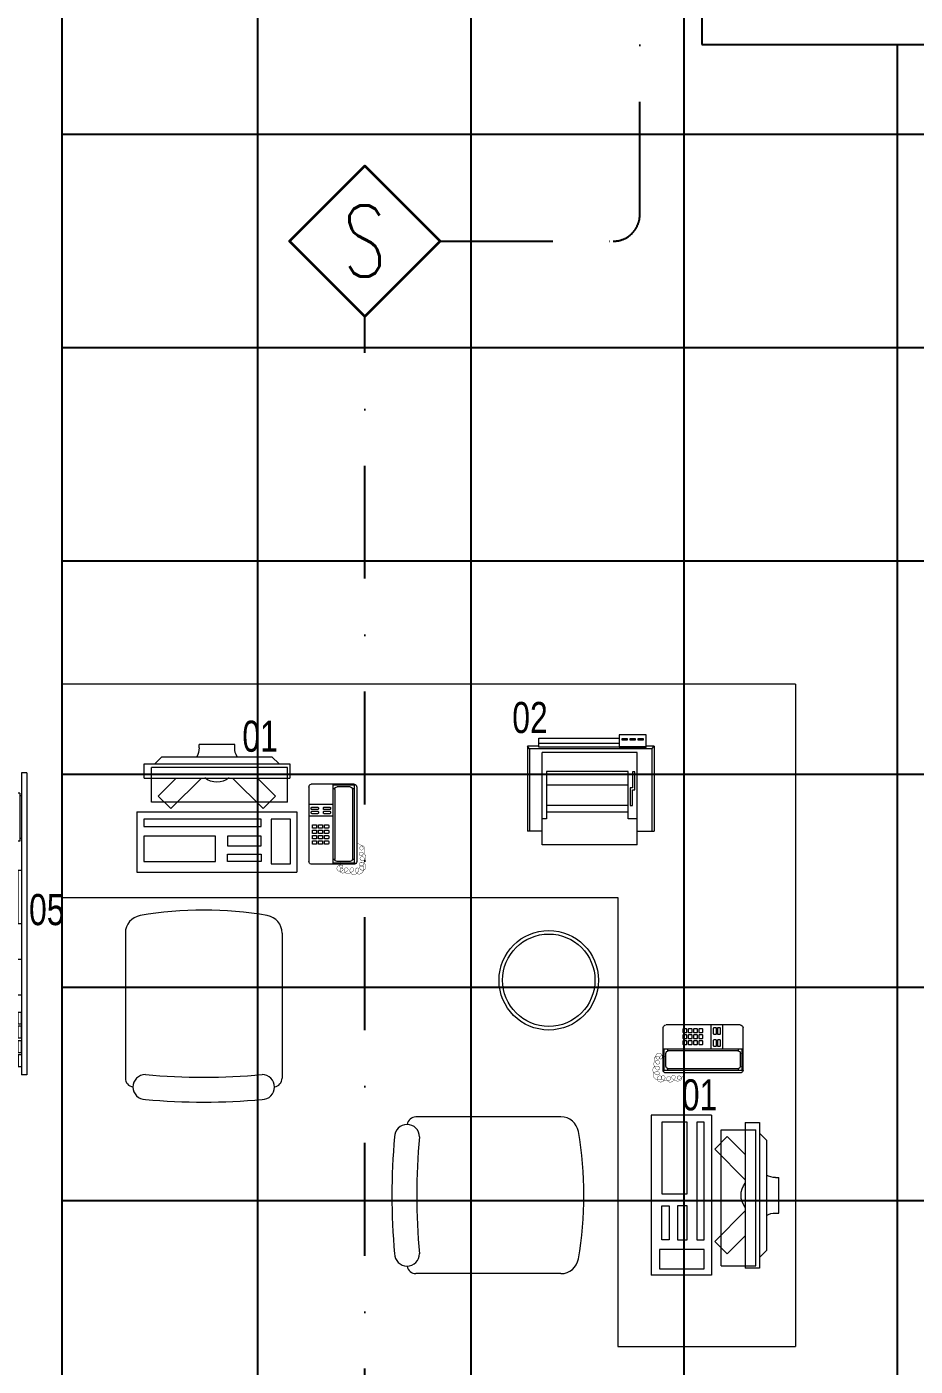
# Model space of a CAD drawing. Header units: inches. Extents: x -246178 to 57169, y -29325 to 19878.
# Drawn here: x 35950 to 38450, y -10666 to -6897 of the extents above; entities that cross this region are included whole.
import ezdxf
from ezdxf.enums import TextEntityAlignment as Align

# ---------------------------------------------------------------- set-up
doc = ezdxf.new("R2010")
doc.units = ezdxf.units.IN
doc.header["$LTSCALE"] = 25
doc.header["$MEASUREMENT"] = 0
doc.linetypes.add('DASHDOT', pattern=[25.4, 12.7, -6.35, 0, -6.35])
doc.layers.get('0').update_dxf_attribs({"color": 8})
for name, color, linetype, lineweight in [('00-Ground Floor$0$72_EGR_EQP_TAG', 142, 'Continuous', 5), ('00-Ground Floor$0$LOADING', 253, 'Continuous', 5), ('00-Ground Floor$0$Walls', 251, 'Continuous', 5), ('E-LITE-CLNG-CNDT', 6, 'DASHDOT', 35), ('F-ALRM-CLNG @ 100', 33, 'Continuous', 35), ('F-ALRM-CLNG-CNDT', 51, 'DASHDOT', 25)]:
    doc.layers.add(name, color=color, linetype=linetype, lineweight=lineweight)
doc.layers.add('00-Ground Floor$0$False Ceiling', color=251, linetype='Continuous')
doc.styles.add('00-Ground Floor$0$X3G_ENTITY_257CFD', font='swisscl.ttf', dxfattribs={"height": 200})
doc.styles.add('DC_Simplex', font='SIMPLEX.shx', dxfattribs={"width": 0.7})

# ---------------------------------------------------------------- blocks, each defined once
blk = doc.blocks.new('00-Ground Floor$0$GF21021-P')
for p, q in [((-0.2207, 0.4756), (-0.2207, 0.0675)), ((0.2205, 0.4756), (0.2205, 0.0675))]:
    blk.add_line(p, q)
for centre, radius, start, end in [((-0.0001, -0.5295), 1.0695, 80.3671, 99.6329), ((-0.1707, 0.4756), 0.05, 99.6329, 180), ((0.1705, 0.4756), 0.05, 0, 80.3671), ((-0.1643, 0.0425), 0.0351, 90, 270), ((0, 1.8467), 1.7767, 264.6946, 275.3053), ((0.1641, 0.0425), 0.0351, 270, 90), ((-0.1957, 0.0675), 0.025, 180, 261.4721), ((0.1955, 0.0675), 0.025, 278.5279, 0), ((0, 1.8314), 1.8314, 264.8532, 275.147)]:
    blk.add_arc(centre, radius, start, end)
blk = doc.blocks.new('00-Ground Floor$0$DM20079-P')
at = {"color": 0}
for p, q in [((-0.0686, 0.217), (-0.0686, 0.008)), ((-0.0616, 0.225), (0.0594, 0.225)), ((-0.0616, 0.225), (-0.0616, 0)), ((-0.0616, 0.222), (-0.0016, 0.222)), ((-0.0616, 0.212), (-0.0565, 0.212)), ((-0.0566, 0.2105), (-0.0566, 0.0145)), ((-0.0496, 0.2175), (-0.0136, 0.2175)), ((-0.0068, 0.212), (-0.0016, 0.212)), ((-0.0066, 0.2105), (-0.0066, 0.0145)), ((-0.0016, 0.225), (-0.0016, 0)), ((0.0664, 0.217), (0.0664, 0.008)), ((-0.0016, 0.1675), (0.0664, 0.1675)), ((-0.0016, 0.135), (0.0664, 0.135)), ((-0.0616, 0.013), (-0.0565, 0.013)), ((-0.0616, 0.003), (-0.0016, 0.003)), ((-0.0594, 0), (0.0594, 0)), ((-0.0496, 0.0075), (-0.0136, 0.0075)), ((-0.0068, 0.013), (-0.0016, 0.013))]:
    blk.add_line(p, q, dxfattribs=at)
for points in [[(0.0074, 0.1605, 0.414214), (0.0054, 0.1585), (0.0054, 0.1555, 0.414214), (0.0074, 0.1535), (0.0234, 0.1535, 0.414214), (0.0254, 0.1555), (0.0254, 0.1585, 0.414214), (0.0234, 0.1605)], [(0.0574, 0.1535, 0.414214), (0.0594, 0.1555), (0.0594, 0.1585, 0.414214), (0.0574, 0.1605), (0.0414, 0.1605, 0.414214), (0.0394, 0.1585), (0.0394, 0.1555, 0.414214), (0.0414, 0.1535)], [(0.0234, 0.142, 0.414214), (0.0254, 0.144), (0.0254, 0.147, 0.414214), (0.0234, 0.149), (0.0074, 0.149, 0.414214), (0.0054, 0.147), (0.0054, 0.144, 0.414214), (0.0074, 0.142)], [(0.0574, 0.142, 0.414214), (0.0594, 0.144), (0.0594, 0.147, 0.414214), (0.0574, 0.149), (0.0414, 0.149, 0.414214), (0.0394, 0.147), (0.0394, 0.144, 0.414214), (0.0414, 0.142)], [(0.0104, 0.103, 0.414214), (0.0124, 0.101), (0.0204, 0.101, 0.414214), (0.0224, 0.103), (0.0224, 0.109, 0.414214), (0.0204, 0.111), (0.0124, 0.111, 0.414214), (0.0104, 0.109)], [(0.0104, 0.088, 0.414214), (0.0124, 0.086), (0.0204, 0.086, 0.414214), (0.0224, 0.088), (0.0224, 0.094, 0.414214), (0.0204, 0.096), (0.0124, 0.096, 0.414214), (0.0104, 0.094)], [(0.0104, 0.073, 0.414214), (0.0124, 0.071), (0.0204, 0.071, 0.414214), (0.0224, 0.073), (0.0224, 0.079, 0.414214), (0.0204, 0.081), (0.0124, 0.081, 0.414214), (0.0104, 0.079)], [(0.0274, 0.103, 0.414214), (0.0294, 0.101), (0.0374, 0.101, 0.414214), (0.0394, 0.103), (0.0394, 0.109, 0.414214), (0.0374, 0.111), (0.0294, 0.111, 0.414214), (0.0274, 0.109)], [(0.0274, 0.088, 0.414214), (0.0294, 0.086), (0.0374, 0.086, 0.414214), (0.0394, 0.088), (0.0394, 0.094, 0.414214), (0.0374, 0.096), (0.0294, 0.096, 0.414214), (0.0274, 0.094)], [(0.0274, 0.073, 0.414214), (0.0294, 0.071), (0.0374, 0.071, 0.414214), (0.0394, 0.073), (0.0394, 0.079, 0.414214), (0.0374, 0.081), (0.0294, 0.081, 0.414214), (0.0274, 0.079)], [(0.0444, 0.103, 0.414214), (0.0464, 0.101), (0.0544, 0.101, 0.414214), (0.0564, 0.103), (0.0564, 0.109, 0.414214), (0.0544, 0.111), (0.0464, 0.111, 0.414214), (0.0444, 0.109)], [(0.0444, 0.088, 0.414214), (0.0464, 0.086), (0.0544, 0.086, 0.414214), (0.0564, 0.088), (0.0564, 0.094, 0.414214), (0.0544, 0.096), (0.0464, 0.096, 0.414214), (0.0444, 0.094)], [(0.0444, 0.073, 0.414214), (0.0464, 0.071), (0.0544, 0.071, 0.414214), (0.0564, 0.073), (0.0564, 0.079, 0.414214), (0.0544, 0.081), (0.0464, 0.081, 0.414214), (0.0444, 0.079)], [(0.0104, 0.058, 0.414214), (0.0124, 0.056), (0.0204, 0.056, 0.414214), (0.0224, 0.058), (0.0224, 0.064, 0.414214), (0.0204, 0.066), (0.0124, 0.066, 0.414214), (0.0104, 0.064)], [(0.0274, 0.058, 0.414214), (0.0294, 0.056), (0.0374, 0.056, 0.414214), (0.0394, 0.058), (0.0394, 0.064, 0.414214), (0.0374, 0.066), (0.0294, 0.066, 0.414214), (0.0274, 0.064)], [(0.0444, 0.058, 0.414214), (0.0464, 0.056), (0.0544, 0.056, 0.414214), (0.0564, 0.058), (0.0564, 0.064, 0.414214), (0.0544, 0.066), (0.0464, 0.066, 0.414214), (0.0444, 0.064)]]:
    blk.add_lwpolyline(points, format="xyb", close=True, dxfattribs=at)
at = {"color": 0, "const_width": 0.001}
blk.add_lwpolyline([(-0.0686, 0.059, 0.184574), (-0.0861, 0.0478, 1.44364), (-0.0769, 0.0452, 0.837915), (-0.0907, 0.0465, 0.30536), (-0.0835, 0.0248, 1.584726), (-0.0815, 0.034, 0.253153), (-0.094, 0.0228, 0.874198), (-0.0776, 0.0142, 0.915253), (-0.0897, 0.0168, 0.223821), (-0.0874, -0.0011, 1.703343), (-0.0796, 0.005, 0.588962), (-0.0934, -0.0114, 0.717795), (-0.0769, -0.0108, 0.983104), (-0.0875, -0.0075, 0.326362), (-0.0815, -0.0259, 0.758716), (-0.0657, -0.0134, 0.906186), (-0.0743, -0.016, 0.189488), (-0.067, -0.0272, 0.7948), (-0.0506, -0.0127, 1.223996), (-0.0585, -0.0193, 0.072149), (-0.0473, -0.0259, 0.645886), (-0.0341, -0.0134, 1.366917), (-0.042, -0.0193, 0.078415), (-0.0315, -0.0246, 0.723006), (-0.0229, -0.0127, 1.105484), (-0.0289, -0.018, 0.327892), (-0.017, -0.0193, 0.446638), (-0.0144, -0.0068, 0.327263), (-0.0269, -0.0029, 1.240441), (-0.0229, -0.0094, 0.611307), (-0.0278, 0.0075)], format="xyb", dxfattribs=at)
at = {"color": 0}
for centre, radius, start, end in [((-0.0605, 0.217), 0.00813, 97.9633, 179.6649), ((-0.0496, 0.2105), 0.007, 90, 180), ((-0.0136, 0.2105), 0.007, 0, 90), ((0.0582, 0.217), 0.00813, 0.3351, 82.0367), ((-0.0605, 0.008), 0.00813, 180.3351, 277.9633), ((-0.0496, 0.0145), 0.007, 180, 270), ((-0.0136, 0.0145), 0.007, 270, 0), ((0.0582, 0.008), 0.00813, 277.9633, 359.6649)]:
    blk.add_arc(centre, radius, start, end, dxfattribs=at)
blk = doc.blocks.new('00-Ground Floor$0$ITCWLS1-P')
at = {"layer": '00-Ground Floor$0$LOADING'}
for p, q in [((-0.2651, 0.43, 0), (-0.3051, 0.43, 0)), ((-0.3051, 0.43, 0), (-0.3051, 0.02, 0)), ((-0.2651, 0.43, 0), (-0.2651, 0.02, 0)), ((-0.17, 0.45), (-0.17, 0)), ((-0.17, 0.45), (0, 0.45)), ((-0.1496, 0.4305), (-0.1291, 0.4305)), ((-0.1291, 0.4305), (-0.1291, 0.4089)), ((0, 0.45), (0, 0)), ((-0.3251, 0.38, 0), (-0.3051, 0.4, 0)), ((-0.3251, 0.38, 0), (-0.3251, 0.07, 0)), ((-0.197, 0.4094), (-0.295, 0.4094)), ((-0.295, 0.0264), (-0.295, 0.4094)), ((-0.197, 0.0264), (-0.197, 0.4094)), ((-0.3503, 0.275), (-0.3596, 0.275)), ((-0.3596, 0.175), (-0.3596, 0.275)), ((-0.3503, 0.175), (-0.3596, 0.175)), ((-0.3251, 0.07, 0), (-0.3051, 0.05, 0)), ((-0.3051, 0.02, 0), (-0.2651, 0.02, 0)), ((-0.197, 0.0264), (-0.295, 0.0264)), ((-0.17, 0), (0, 0))]:
    blk.add_line(p, q, dxfattribs=at)
at = {"layer": '00-Ground Floor$0$LOADING', "extrusion": (2.48281e-10, 3.18408e-10, -1)}
for p, q in [((-0.2651, 0.3395), (-0.2144, 0.3902)), ((-0.1791, 0.3548), (-0.2144, 0.3902)), ((-0.2651, 0.2688), (-0.1791, 0.3548))]:
    blk.add_line(p, q, dxfattribs=at)
at = {"layer": '00-Ground Floor$0$LOADING', "extrusion": (2.48281e-10, -3.18408e-10, -1)}
for p, q in [((-0.2651, 0.1812), (-0.1791, 0.0952)), ((-0.2651, 0.1105), (-0.2144, 0.0598)), ((-0.1791, 0.0952), (-0.2144, 0.0598))]:
    blk.add_line(p, q, dxfattribs=at)
at = {"layer": '00-Ground Floor$0$LOADING'}
for points in [[(-0.1291, 0.4089), (-0.1291, 0.1), (-0.1496, 0.1), (-0.1496, 0.4305)], [(-0.1496, 0.1), (-0.1496, 0.1), (-0.1496, 0.1), (-0.1496, 0.1), (-0.1496, 0.1), (-0.1496, 0.1), (-0.1496, 0.1), (-0.1496, 0.1), (-0.1496, 0.1)], [(-0.1496, 0.1), (-0.1496, 0.1), (-0.1496, 0.1), (-0.1496, 0.1), (-0.1496, 0.1), (-0.1496, 0.1), (-0.1496, 0.1), (-0.1496, 0.1), (-0.1496, 0.1), (-0.1496, 0.1), (-0.1496, 0.1), (-0.1496, 0.1), (-0.1496, 0.1), (-0.1496, 0.1), (-0.1496, 0.1), (-0.1496, 0.1), (-0.1496, 0.1), (-0.1496, 0.1)], [(-0.1496, 0.1), (-0.1496, 0.1), (-0.1496, 0.1), (-0.1496, 0.1), (-0.1496, 0.1), (-0.1496, 0.1), (-0.1496, 0.1), (-0.1496, 0.1), (-0.1496, 0.1), (-0.1496, 0.1)], [(-0.1496, 0.1), (-0.1496, 0.1), (-0.1496, 0.1), (-0.1496, 0.1), (-0.1496, 0.1), (-0.1496, 0.1), (-0.1496, 0.1)], [(-0.1496, 0.1), (-0.1496, 0.1), (-0.1496, 0.1), (-0.1496, 0.1), (-0.1496, 0.1), (-0.1496, 0.1), (-0.1496, 0.1), (-0.1496, 0.1), (-0.1496, 0.1), (-0.1496, 0.1)], [(-0.1496, 0.1), (-0.1496, 0.1), (-0.1496, 0.1), (-0.1496, 0.1), (-0.1496, 0.1), (-0.1496, 0.1), (-0.1496, 0.1), (-0.1496, 0.1), (-0.1496, 0.1), (-0.1496, 0.1), (-0.1496, 0.1), (-0.1496, 0.1), (-0.1496, 0.1), (-0.1496, 0.1), (-0.1496, 0.1)], [(-0.1496, 0.1), (-0.1496, 0.1), (-0.1496, 0.1), (-0.1496, 0.1), (-0.1496, 0.1), (-0.1496, 0.1), (-0.1496, 0.1), (-0.1496, 0.1), (-0.1496, 0.1), (-0.1496, 0.1)], [(-0.1496, 0.1), (-0.1496, 0.1), (-0.1496, 0.1), (-0.1496, 0.1), (-0.1496, 0.1), (-0.1496, 0.1), (-0.1496, 0.1), (-0.1496, 0.1), (-0.1496, 0.1), (-0.1496, 0.1)], [(-0.1496, 0.1), (-0.1496, 0.1), (-0.1496, 0.1), (-0.1496, 0.1), (-0.1496, 0.1), (-0.1496, 0.1), (-0.1496, 0.1), (-0.1496, 0.1), (-0.1496, 0.1), (-0.1496, 0.1), (-0.1496, 0.1), (-0.1496, 0.1), (-0.1496, 0.1), (-0.1496, 0.1), (-0.1496, 0.1), (-0.1496, 0.1), (-0.1496, 0.1), (-0.1496, 0.1), (-0.1496, 0.1), (-0.1496, 0.1), (-0.1496, 0.1), (-0.1496, 0.1), (-0.1496, 0.1), (-0.1496, 0.1), (-0.1496, 0.1), (-0.1496, 0.1), (-0.1496, 0.1), (-0.1496, 0.1), (-0.1496, 0.1), (-0.1496, 0.1), (-0.1496, 0.1), (-0.1496, 0.1), (-0.1496, 0.1), (-0.1496, 0.1), (-0.1496, 0.1), (-0.1496, 0.1), (-0.1496, 0.1), (-0.1496, 0.1), (-0.1496, 0.1), (-0.1496, 0.1), (-0.1496, 0.1), (-0.1496, 0.1), (-0.1496, 0.1), (-0.1496, 0.1), (-0.1496, 0.1), (-0.1496, 0.1), (-0.1496, 0.1), (-0.1496, 0.1), (-0.1496, 0.1), (-0.1496, 0.1), (-0.1496, 0.1), (-0.1496, 0.1), (-0.1496, 0.1), (-0.1496, 0.1)], [(-0.1496, 0.1), (-0.1496, 0.1), (-0.1496, 0.1), (-0.1496, 0.1), (-0.1496, 0.1), (-0.1496, 0.1), (-0.1496, 0.1), (-0.1496, 0.1), (-0.1496, 0.1), (-0.1496, 0.1), (-0.1496, 0.1), (-0.1496, 0.1), (-0.1496, 0.1), (-0.1496, 0.1), (-0.1496, 0.1), (-0.1496, 0.1), (-0.1496, 0.1), (-0.1496, 0.1), (-0.1496, 0.1), (-0.1496, 0.1), (-0.1496, 0.1), (-0.1496, 0.1), (-0.1496, 0.1), (-0.1496, 0.1), (-0.1496, 0.1), (-0.1496, 0.1), (-0.1496, 0.1), (-0.1496, 0.1), (-0.1496, 0.1), (-0.1496, 0.1), (-0.1496, 0.1), (-0.1496, 0.1), (-0.1496, 0.1), (-0.1496, 0.1), (-0.1496, 0.1), (-0.1496, 0.1), (-0.1496, 0.1), (-0.1496, 0.1), (-0.1496, 0.1), (-0.1496, 0.1), (-0.1496, 0.1), (-0.1496, 0.1), (-0.1496, 0.1), (-0.1496, 0.1), (-0.1496, 0.1), (-0.1496, 0.1), (-0.1496, 0.1), (-0.1496, 0.1), (-0.1496, 0.1), (-0.1496, 0.1), (-0.1496, 0.1), (-0.1496, 0.1), (-0.1496, 0.1), (-0.1496, 0.1), (-0.1496, 0.1), (-0.1496, 0.1), (-0.1496, 0.1), (-0.1496, 0.1), (-0.1496, 0.1), (-0.1496, 0.1), (-0.1496, 0.1), (-0.1496, 0.1), (-0.1496, 0.1), (-0.1496, 0.1), (-0.1496, 0.1), (-0.1496, 0.1), (-0.1496, 0.1), (-0.1496, 0.1), (-0.1496, 0.1), (-0.1496, 0.1), (-0.1496, 0.1), (-0.1496, 0.1), (-0.1496, 0.1), (-0.1496, 0.1), (-0.1496, 0.1), (-0.1496, 0.1), (-0.1496, 0.1), (-0.1496, 0.1), (-0.1496, 0.1), (-0.1496, 0.1), (-0.1496, 0.1), (-0.1496, 0.1), (-0.1496, 0.1), (-0.1496, 0.1), (-0.1496, 0.1), (-0.1496, 0.1), (-0.1496, 0.1), (-0.1496, 0.1), (-0.1496, 0.1)], [(-0.1496, 0.1), (-0.1496, 0.1), (-0.1496, 0.1), (-0.1496, 0.1), (-0.1496, 0.1), (-0.1496, 0.1), (-0.1496, 0.1), (-0.1496, 0.1), (-0.1496, 0.1), (-0.1496, 0.1), (-0.1496, 0.1), (-0.1496, 0.1)], [(-0.1496, 0.1), (-0.1496, 0.1), (-0.1496, 0.1), (-0.1496, 0.1), (-0.1496, 0.1), (-0.1496, 0.1), (-0.1496, 0.1)], [(-0.1496, 0.1), (-0.1496, 0.1), (-0.1496, 0.1), (-0.1496, 0.1), (-0.1496, 0.1), (-0.1496, 0.1), (-0.1496, 0.1), (-0.1496, 0.1), (-0.1496, 0.1), (-0.1496, 0.1), (-0.1496, 0.1), (-0.1496, 0.1), (-0.1496, 0.1), (-0.1496, 0.1), (-0.1496, 0.1), (-0.1496, 0.1), (-0.1496, 0.1)], [(-0.1496, 0.1), (-0.1496, 0.1), (-0.1496, 0.1), (-0.1496, 0.1), (-0.1496, 0.1), (-0.1496, 0.1), (-0.1496, 0.1), (-0.1496, 0.1), (-0.1496, 0.1), (-0.1496, 0.1), (-0.1496, 0.1), (-0.1496, 0.1), (-0.1496, 0.1), (-0.1496, 0.1), (-0.1496, 0.1), (-0.1496, 0.1), (-0.1496, 0.1), (-0.1496, 0.1), (-0.1496, 0.1), (-0.1496, 0.1), (-0.1496, 0.1), (-0.1496, 0.1), (-0.1496, 0.1), (-0.1496, 0.1), (-0.1496, 0.1), (-0.1496, 0.1), (-0.1496, 0.1), (-0.1496, 0.1), (-0.1496, 0.1), (-0.1496, 0.1), (-0.1496, 0.1), (-0.1496, 0.1), (-0.1496, 0.1), (-0.1496, 0.1), (-0.1496, 0.1), (-0.1496, 0.1), (-0.1496, 0.1), (-0.1496, 0.1), (-0.1496, 0.1), (-0.1496, 0.1), (-0.1496, 0.1), (-0.1496, 0.1), (-0.1496, 0.1), (-0.1496, 0.1), (-0.1496, 0.1), (-0.1496, 0.1), (-0.1496, 0.1), (-0.1496, 0.1), (-0.1496, 0.1), (-0.1496, 0.1), (-0.1496, 0.1), (-0.1496, 0.1), (-0.1496, 0.1), (-0.1496, 0.1), (-0.1496, 0.1), (-0.1496, 0.1), (-0.1496, 0.1), (-0.1496, 0.1), (-0.1496, 0.1), (-0.1496, 0.1), (-0.1496, 0.1), (-0.1496, 0.1), (-0.1496, 0.1), (-0.1496, 0.1), (-0.1496, 0.1), (-0.1496, 0.1), (-0.1496, 0.1), (-0.1496, 0.1), (-0.1496, 0.1), (-0.1496, 0.1), (-0.1496, 0.1), (-0.1496, 0.1), (-0.1496, 0.1), (-0.1496, 0.1), (-0.1496, 0.1), (-0.1496, 0.1), (-0.1496, 0.1), (-0.1496, 0.1), (-0.1496, 0.1), (-0.1496, 0.1), (-0.1496, 0.1), (-0.1496, 0.1), (-0.1496, 0.1), (-0.1496, 0.1), (-0.1496, 0.1), (-0.1496, 0.1), (-0.1496, 0.1), (-0.1496, 0.1), (-0.1496, 0.1), (-0.1496, 0.1), (-0.1496, 0.1), (-0.1496, 0.1), (-0.1496, 0.1), (-0.1496, 0.1), (-0.1496, 0.1), (-0.1496, 0.1), (-0.1496, 0.1), (-0.1496, 0.1), (-0.1496, 0.1), (-0.1496, 0.1), (-0.1496, 0.1), (-0.1496, 0.1), (-0.1496, 0.1), (-0.1496, 0.1), (-0.1496, 0.1), (-0.1496, 0.1), (-0.1496, 0.1), (-0.1496, 0.1), (-0.1496, 0.1), (-0.1496, 0.1), (-0.1496, 0.1)], [(-0.1496, 0.1), (-0.1496, 0.1), (-0.1496, 0.1), (-0.1496, 0.1), (-0.1496, 0.1), (-0.1496, 0.1), (-0.1496, 0.1), (-0.1496, 0.1)]]:
    blk.add_lwpolyline(points, dxfattribs=at)
for points in [[(-0.1019, 0.4305), (-0.0304, 0.4305), (-0.0304, 0.2294), (-0.1019, 0.2294)], [(-0.1019, 0.1954), (-0.0747, 0.1954), (-0.0747, 0.1), (-0.1019, 0.1)], [(-0.0304, 0.1954), (-0.0508, 0.1954), (-0.0508, 0.1), (-0.0304, 0.1)], [(-0.1496, 0.1), (-0.1496, 0.1), (-0.1496, 0.1), (-0.1496, 0.1), (-0.1496, 0.1), (-0.1496, 0.1), (-0.1496, 0.1), (-0.1496, 0.1), (-0.1496, 0.1), (-0.1496, 0.1), (-0.1496, 0.1), (-0.1496, 0.1), (-0.1496, 0.1), (-0.1496, 0.1), (-0.1496, 0.1), (-0.1496, 0.1), (-0.1496, 0.1), (-0.1496, 0.1), (-0.1496, 0.1), (-0.1496, 0.1), (-0.1496, 0.1), (-0.1496, 0.1), (-0.1496, 0.1), (-0.1496, 0.1), (-0.1496, 0.1), (-0.1496, 0.1), (-0.1496, 0.1), (-0.1496, 0.1), (-0.1496, 0.1), (-0.1496, 0.1), (-0.1496, 0.1), (-0.1496, 0.1), (-0.1496, 0.1), (-0.1496, 0.1), (-0.1496, 0.1), (-0.1496, 0.1), (-0.1496, 0.1), (-0.1496, 0.1), (-0.1496, 0.1), (-0.1496, 0.1), (-0.1496, 0.1), (-0.1496, 0.1), (-0.1496, 0.1), (-0.1496, 0.1), (-0.1496, 0.1), (-0.1496, 0.1), (-0.1496, 0.1), (-0.1496, 0.1), (-0.1496, 0.1), (-0.1496, 0.1), (-0.1496, 0.1), (-0.1496, 0.1), (-0.1496, 0.1), (-0.1496, 0.1), (-0.1496, 0.1), (-0.1496, 0.1), (-0.1496, 0.1), (-0.1496, 0.1), (-0.1496, 0.1), (-0.1496, 0.1), (-0.1496, 0.1), (-0.1496, 0.1), (-0.1496, 0.1), (-0.1496, 0.1), (-0.1496, 0.1), (-0.1496, 0.1), (-0.1496, 0.1), (-0.1496, 0.1), (-0.1496, 0.1), (-0.1496, 0.1), (-0.1496, 0.1), (-0.1496, 0.1), (-0.1496, 0.1), (-0.1496, 0.1), (-0.1496, 0.1), (-0.1496, 0.1), (-0.1496, 0.1), (-0.1496, 0.1), (-0.1496, 0.1), (-0.1496, 0.1), (-0.1496, 0.1), (-0.1496, 0.1), (-0.1496, 0.1), (-0.1496, 0.1), (-0.1496, 0.1), (-0.1496, 0.1), (-0.1496, 0.1), (-0.1496, 0.1), (-0.1496, 0.1), (-0.1496, 0.1), (-0.1496, 0.1), (-0.1496, 0.1), (-0.1496, 0.1), (-0.1496, 0.1), (-0.1496, 0.1), (-0.1496, 0.1), (-0.1496, 0.1), (-0.1496, 0.1), (-0.1496, 0.1), (-0.1496, 0.1), (-0.1496, 0.1), (-0.1496, 0.1), (-0.1496, 0.1), (-0.1496, 0.1), (-0.1496, 0.1), (-0.1496, 0.1), (-0.1496, 0.1), (-0.1496, 0.1), (-0.1496, 0.1), (-0.1496, 0.1), (-0.1496, 0.1), (-0.1496, 0.1), (-0.1496, 0.1), (-0.1496, 0.1), (-0.1496, 0.1), (-0.1496, 0.1), (-0.1496, 0.1), (-0.1496, 0.1), (-0.1496, 0.1), (-0.1496, 0.1), (-0.1496, 0.1), (-0.1496, 0.1), (-0.1496, 0.1), (-0.1496, 0.1), (-0.1496, 0.1), (-0.1496, 0.1), (-0.1496, 0.1), (-0.1496, 0.1), (-0.1496, 0.1), (-0.1496, 0.1), (-0.1496, 0.1), (-0.1496, 0.1), (-0.1496, 0.1), (-0.1496, 0.1), (-0.1496, 0.1), (-0.1496, 0.1), (-0.1496, 0.1), (-0.1496, 0.1), (-0.1496, 0.1), (-0.1496, 0.1), (-0.1496, 0.1), (-0.1496, 0.1), (-0.1496, 0.1), (-0.1496, 0.1), (-0.1496, 0.1), (-0.1496, 0.1), (-0.1496, 0.1), (-0.1496, 0.1), (-0.1496, 0.1), (-0.1496, 0.1), (-0.1496, 0.1), (-0.1496, 0.1), (-0.1496, 0.1), (-0.1496, 0.1), (-0.1496, 0.1), (-0.1496, 0.1), (-0.1496, 0.1), (-0.1496, 0.1), (-0.1496, 0.1), (-0.1496, 0.1), (-0.1496, 0.1), (-0.1496, 0.1), (-0.1496, 0.1), (-0.1496, 0.1), (-0.1496, 0.1), (-0.1496, 0.1), (-0.1496, 0.1), (-0.1496, 0.1), (-0.1496, 0.1), (-0.1496, 0.1), (-0.1496, 0.1), (-0.1496, 0.1), (-0.1496, 0.1), (-0.1496, 0.1), (-0.1496, 0.1), (-0.1496, 0.1), (-0.1496, 0.1), (-0.1496, 0.1), (-0.1496, 0.1), (-0.1496, 0.1), (-0.1496, 0.1), (-0.1496, 0.1), (-0.1496, 0.1), (-0.1496, 0.1), (-0.1496, 0.1), (-0.1496, 0.1), (-0.1496, 0.1), (-0.1496, 0.1), (-0.1496, 0.1), (-0.1496, 0.1), (-0.1496, 0.1), (-0.1496, 0.1), (-0.1496, 0.1), (-0.1496, 0.1), (-0.1496, 0.1), (-0.1496, 0.1), (-0.1496, 0.1), (-0.1496, 0.1), (-0.1496, 0.1), (-0.1496, 0.1), (-0.1496, 0.1), (-0.1496, 0.1), (-0.1496, 0.1), (-0.1496, 0.1), (-0.1496, 0.1), (-0.1496, 0.1), (-0.1496, 0.1), (-0.1496, 0.1), (-0.1496, 0.1), (-0.1496, 0.1), (-0.1496, 0.1), (-0.1496, 0.1), (-0.1496, 0.1), (-0.1496, 0.1), (-0.1496, 0.1), (-0.1496, 0.1), (-0.1496, 0.1), (-0.1496, 0.1), (-0.1496, 0.1), (-0.1496, 0.1), (-0.1496, 0.1), (-0.1496, 0.1), (-0.1496, 0.1), (-0.1496, 0.1), (-0.1496, 0.1), (-0.1496, 0.1), (-0.1496, 0.1), (-0.1496, 0.1), (-0.1496, 0.1), (-0.1496, 0.1), (-0.1496, 0.1), (-0.1496, 0.1), (-0.1496, 0.1), (-0.1496, 0.1), (-0.1496, 0.1), (-0.1496, 0.1), (-0.1496, 0.1), (-0.1496, 0.1), (-0.1496, 0.1), (-0.1496, 0.1), (-0.1496, 0.1), (-0.1496, 0.1), (-0.1496, 0.1), (-0.1496, 0.1), (-0.1496, 0.1), (-0.1496, 0.1), (-0.1496, 0.1), (-0.1496, 0.1), (-0.1496, 0.1), (-0.1496, 0.1), (-0.1496, 0.1), (-0.1496, 0.1), (-0.1496, 0.1), (-0.1496, 0.1), (-0.1496, 0.1), (-0.1496, 0.1), (-0.1496, 0.1), (-0.1496, 0.1), (-0.1496, 0.1), (-0.1496, 0.1), (-0.1496, 0.1), (-0.1496, 0.1), (-0.1496, 0.1), (-0.1496, 0.1), (-0.1496, 0.1), (-0.1496, 0.1), (-0.1496, 0.1), (-0.1496, 0.1), (-0.1496, 0.1), (-0.1496, 0.1), (-0.1496, 0.1), (-0.1496, 0.1), (-0.1496, 0.1), (-0.1496, 0.1), (-0.1496, 0.1), (-0.1496, 0.1), (-0.1496, 0.1)], [(-0.1496, 0.1), (-0.1496, 0.1), (-0.1496, 0.1), (-0.1496, 0.1), (-0.1496, 0.1), (-0.1496, 0.1), (-0.1496, 0.1), (-0.1496, 0.1), (-0.1496, 0.1), (-0.1496, 0.1), (-0.1496, 0.1), (-0.1496, 0.1), (-0.1496, 0.1), (-0.1496, 0.1), (-0.1496, 0.1), (-0.1496, 0.1), (-0.1496, 0.1), (-0.1496, 0.1), (-0.1496, 0.1), (-0.1496, 0.1), (-0.1496, 0.1), (-0.1496, 0.1), (-0.1496, 0.1), (-0.1496, 0.1), (-0.1496, 0.1), (-0.1496, 0.1), (-0.1496, 0.1), (-0.1496, 0.1), (-0.1496, 0.1), (-0.1496, 0.1), (-0.1496, 0.1), (-0.1496, 0.1), (-0.1496, 0.1), (-0.1496, 0.1), (-0.1496, 0.1), (-0.1496, 0.1), (-0.1496, 0.1), (-0.1496, 0.1), (-0.1496, 0.1), (-0.1496, 0.1), (-0.1496, 0.1), (-0.1496, 0.1), (-0.1496, 0.1), (-0.1496, 0.1), (-0.1496, 0.1), (-0.1496, 0.1), (-0.1496, 0.1), (-0.1496, 0.1), (-0.1496, 0.1), (-0.1496, 0.1), (-0.1496, 0.1), (-0.1496, 0.1), (-0.1496, 0.1), (-0.1496, 0.1), (-0.1496, 0.1), (-0.1496, 0.1), (-0.1496, 0.1), (-0.1496, 0.1), (-0.1496, 0.1), (-0.1496, 0.1), (-0.1496, 0.1), (-0.1496, 0.1), (-0.1496, 0.1), (-0.1496, 0.1), (-0.1496, 0.1), (-0.1496, 0.1), (-0.1496, 0.1), (-0.1496, 0.1), (-0.1496, 0.1), (-0.1496, 0.1), (-0.1496, 0.1), (-0.1496, 0.1), (-0.1496, 0.1), (-0.1496, 0.1), (-0.1496, 0.1), (-0.1496, 0.1), (-0.1496, 0.1), (-0.1496, 0.1), (-0.1496, 0.1), (-0.1496, 0.1), (-0.1496, 0.1), (-0.1496, 0.1), (-0.1496, 0.1), (-0.1496, 0.1), (-0.1496, 0.1), (-0.1496, 0.1), (-0.1496, 0.1), (-0.1496, 0.1), (-0.1496, 0.1), (-0.1496, 0.1), (-0.1496, 0.1), (-0.1496, 0.1), (-0.1496, 0.1), (-0.1496, 0.1), (-0.1496, 0.1), (-0.1496, 0.1), (-0.1496, 0.1), (-0.1496, 0.1), (-0.1496, 0.1), (-0.1496, 0.1), (-0.1496, 0.1), (-0.1496, 0.1), (-0.1496, 0.1), (-0.1496, 0.1), (-0.1496, 0.1), (-0.1496, 0.1), (-0.1496, 0.1), (-0.1496, 0.1), (-0.1496, 0.1), (-0.1496, 0.1), (-0.1496, 0.1), (-0.1496, 0.1), (-0.1496, 0.1), (-0.1496, 0.1), (-0.1496, 0.1), (-0.1496, 0.1), (-0.1496, 0.1), (-0.1496, 0.1), (-0.1496, 0.1), (-0.1496, 0.1), (-0.1496, 0.1), (-0.1496, 0.1), (-0.1496, 0.1), (-0.1496, 0.1), (-0.1496, 0.1), (-0.1496, 0.1), (-0.1496, 0.1), (-0.1496, 0.1), (-0.1496, 0.1), (-0.1496, 0.1), (-0.1496, 0.1), (-0.1496, 0.1), (-0.1496, 0.1), (-0.1496, 0.1), (-0.1496, 0.1), (-0.1496, 0.1), (-0.1496, 0.1), (-0.1496, 0.1), (-0.1496, 0.1), (-0.1496, 0.1), (-0.1496, 0.1), (-0.1496, 0.1), (-0.1496, 0.1), (-0.1496, 0.1), (-0.1496, 0.1), (-0.1496, 0.1), (-0.1496, 0.1), (-0.1496, 0.1), (-0.1496, 0.1), (-0.1496, 0.1), (-0.1496, 0.1), (-0.1496, 0.1), (-0.1496, 0.1), (-0.1496, 0.1), (-0.1496, 0.1), (-0.1496, 0.1), (-0.1496, 0.1), (-0.1496, 0.1), (-0.1496, 0.1), (-0.1496, 0.1), (-0.1496, 0.1), (-0.1496, 0.1), (-0.1496, 0.1), (-0.1496, 0.1), (-0.1496, 0.1), (-0.1496, 0.1), (-0.1496, 0.1), (-0.1496, 0.1), (-0.1496, 0.1), (-0.1496, 0.1), (-0.1496, 0.1), (-0.1496, 0.1), (-0.1496, 0.1), (-0.1496, 0.1), (-0.1496, 0.1), (-0.1496, 0.1), (-0.1496, 0.1), (-0.1496, 0.1), (-0.1496, 0.1), (-0.1496, 0.1), (-0.1496, 0.1), (-0.1496, 0.1), (-0.1496, 0.1), (-0.1496, 0.1), (-0.1496, 0.1), (-0.1496, 0.1), (-0.1496, 0.1), (-0.1496, 0.1), (-0.1496, 0.1), (-0.1496, 0.1), (-0.1496, 0.1), (-0.1496, 0.1), (-0.1496, 0.1), (-0.1496, 0.1), (-0.1496, 0.1), (-0.1496, 0.1), (-0.1496, 0.1), (-0.1496, 0.1), (-0.1496, 0.1), (-0.1496, 0.1), (-0.1496, 0.1), (-0.1496, 0.1), (-0.1496, 0.1), (-0.1496, 0.1), (-0.1496, 0.1), (-0.1496, 0.1), (-0.1496, 0.1), (-0.1496, 0.1), (-0.1496, 0.1), (-0.1496, 0.1), (-0.1496, 0.1), (-0.1496, 0.1), (-0.1496, 0.1), (-0.1496, 0.1)], [(-0.1496, 0.1), (-0.1496, 0.1), (-0.1496, 0.1), (-0.1496, 0.1), (-0.1496, 0.1), (-0.1496, 0.1), (-0.1496, 0.1), (-0.1496, 0.1), (-0.1496, 0.1), (-0.1496, 0.1), (-0.1496, 0.1), (-0.1496, 0.1), (-0.1496, 0.1), (-0.1496, 0.1), (-0.1496, 0.1), (-0.1496, 0.1), (-0.1496, 0.1), (-0.1496, 0.1), (-0.1496, 0.1), (-0.1496, 0.1), (-0.1496, 0.1), (-0.1496, 0.1), (-0.1496, 0.1), (-0.1496, 0.1), (-0.1496, 0.1), (-0.1496, 0.1), (-0.1496, 0.1), (-0.1496, 0.1), (-0.1496, 0.1), (-0.1496, 0.1), (-0.1496, 0.1), (-0.1496, 0.1), (-0.1496, 0.1), (-0.1496, 0.1), (-0.1496, 0.1), (-0.1496, 0.1), (-0.1496, 0.1), (-0.1496, 0.1), (-0.1496, 0.1), (-0.1496, 0.1), (-0.1496, 0.1), (-0.1496, 0.1), (-0.1496, 0.1), (-0.1496, 0.1), (-0.1496, 0.1), (-0.1496, 0.1), (-0.1496, 0.1), (-0.1496, 0.1), (-0.1496, 0.1), (-0.1496, 0.1), (-0.1496, 0.1), (-0.1496, 0.1), (-0.1496, 0.1), (-0.1496, 0.1), (-0.1496, 0.1), (-0.1496, 0.1), (-0.1496, 0.1), (-0.1496, 0.1), (-0.1496, 0.1), (-0.1496, 0.1), (-0.1496, 0.1), (-0.1496, 0.1), (-0.1496, 0.1), (-0.1496, 0.1), (-0.1496, 0.1), (-0.1496, 0.1), (-0.1496, 0.1), (-0.1496, 0.1), (-0.1496, 0.1), (-0.1496, 0.1), (-0.1496, 0.1), (-0.1496, 0.1), (-0.1496, 0.1), (-0.1496, 0.1), (-0.1496, 0.1), (-0.1496, 0.1), (-0.1496, 0.1), (-0.1496, 0.1), (-0.1496, 0.1), (-0.1496, 0.1), (-0.1496, 0.1), (-0.1496, 0.1), (-0.1496, 0.1), (-0.1496, 0.1), (-0.1496, 0.1), (-0.1496, 0.1), (-0.1496, 0.1), (-0.1496, 0.1), (-0.1496, 0.1), (-0.1496, 0.1), (-0.1496, 0.1), (-0.1496, 0.1), (-0.1496, 0.1), (-0.1496, 0.1), (-0.1496, 0.1), (-0.1496, 0.1), (-0.1496, 0.1), (-0.1496, 0.1), (-0.1496, 0.1), (-0.1496, 0.1), (-0.1496, 0.1), (-0.1496, 0.1), (-0.1496, 0.1), (-0.1496, 0.1), (-0.1496, 0.1), (-0.1496, 0.1), (-0.1496, 0.1), (-0.1496, 0.1), (-0.1496, 0.1), (-0.1496, 0.1), (-0.1496, 0.1), (-0.1496, 0.1), (-0.1496, 0.1), (-0.1496, 0.1), (-0.1496, 0.1), (-0.1496, 0.1), (-0.1496, 0.1), (-0.1496, 0.1), (-0.1496, 0.1), (-0.1496, 0.1), (-0.1496, 0.1), (-0.1496, 0.1), (-0.1496, 0.1), (-0.1496, 0.1), (-0.1496, 0.1), (-0.1496, 0.1), (-0.1496, 0.1), (-0.1496, 0.1), (-0.1496, 0.1), (-0.1496, 0.1), (-0.1496, 0.1), (-0.1496, 0.1), (-0.1496, 0.1), (-0.1496, 0.1), (-0.1496, 0.1), (-0.1496, 0.1), (-0.1496, 0.1), (-0.1496, 0.1), (-0.1496, 0.1), (-0.1496, 0.1), (-0.1496, 0.1), (-0.1496, 0.1), (-0.1496, 0.1), (-0.1496, 0.1), (-0.1496, 0.1), (-0.1496, 0.1), (-0.1496, 0.1), (-0.1496, 0.1), (-0.1496, 0.1), (-0.1496, 0.1), (-0.1496, 0.1), (-0.1496, 0.1), (-0.1496, 0.1), (-0.1496, 0.1), (-0.1496, 0.1), (-0.1496, 0.1), (-0.1496, 0.1), (-0.1496, 0.1), (-0.1496, 0.1), (-0.1496, 0.1), (-0.1496, 0.1), (-0.1496, 0.1), (-0.1496, 0.1), (-0.1496, 0.1), (-0.1496, 0.1), (-0.1496, 0.1), (-0.1496, 0.1), (-0.1496, 0.1), (-0.1496, 0.1), (-0.1496, 0.1), (-0.1496, 0.1), (-0.1496, 0.1), (-0.1496, 0.1), (-0.1496, 0.1), (-0.1496, 0.1), (-0.1496, 0.1), (-0.1496, 0.1), (-0.1496, 0.1), (-0.1496, 0.1), (-0.1496, 0.1), (-0.1496, 0.1), (-0.1496, 0.1), (-0.1496, 0.1), (-0.1496, 0.1), (-0.1496, 0.1), (-0.1496, 0.1), (-0.1496, 0.1), (-0.1496, 0.1), (-0.1496, 0.1), (-0.1496, 0.1), (-0.1496, 0.1), (-0.1496, 0.1), (-0.1496, 0.1), (-0.1496, 0.1), (-0.1496, 0.1), (-0.1496, 0.1), (-0.1496, 0.1), (-0.1496, 0.1), (-0.1496, 0.1), (-0.1496, 0.1), (-0.1496, 0.1), (-0.1496, 0.1), (-0.1496, 0.1), (-0.1496, 0.1), (-0.1496, 0.1), (-0.1496, 0.1), (-0.1496, 0.1), (-0.1496, 0.1), (-0.1496, 0.1), (-0.1496, 0.1), (-0.1496, 0.1), (-0.1496, 0.1), (-0.1496, 0.1), (-0.1496, 0.1), (-0.1496, 0.1), (-0.1496, 0.1), (-0.1496, 0.1), (-0.1496, 0.1), (-0.1496, 0.1)], [(-0.1496, 0.0727), (-0.0236, 0.0727), (-0.0236, 0.0182), (-0.1496, 0.0182)]]:
    blk.add_lwpolyline(points, close=True, dxfattribs=at)
for centre, radius, start, end in [((-0.3503, 0.325), 0.05, 270, 300.3093), ((-0.3089, 0.225), 0.0556, 321.9431, 38.0569), ((-0.3503, 0.125), 0.05, 59.6907, 90)]:
    blk.add_arc(centre, radius, start, end, dxfattribs=at)
blk = doc.blocks.new('00-Ground Floor$0$ITPPLT2C-P')
at = {"color": 0}
for p, q in [((0, 0), (0, -0.2262)), ((0.0252, 0), (0, 0)), ((0.0139, 0), (0.0139, -0.2262)), ((0.0252, 0), (0.0139, 0)), ((0.0229, 0.0318), (0.2618, 0.0318)), ((0.0304, 0.0256), (0.0229, 0.0318)), ((0.0229, 0), (0.0229, 0.0318)), ((0.0252, -0.2262), (0.0252, 0)), ((0.0304, -0.3182), (0.0304, 0.0256)), ((0.0304, 0.0256), (0.2618, 0.0256)), ((0.2618, -0.0096), (0.2618, 0.0318)), ((0.0401, -0.2769), (0.0401, -0.0096)), ((0.3, -0.0096), (0.0401, -0.0096)), ((0.0939, -0.2515), (0.0939, -0.0222)), ((0.0939, -0.0222), (0.2274, -0.0222)), ((0.1321, -0.2515), (0.1321, -0.0222)), ((0.1894, -0.2515), (0.1894, -0.0222)), ((0.2082, -0.2515), (0.2082, -0.0222)), ((0.2274, -0.0222), (0.2274, -0.0096)), ((0.3, -0.2769), (0.3, -0.0096)), ((-0.0091, -0.2262), (0.0267, -0.2262)), ((-0.0091, -0.3023), (-0.0091, -0.2262)), ((-0.0087, -0.2262), (0.0236, -0.2262)), ((-0.0087, -0.3023), (-0.0087, -0.2262)), ((0, -0.2262), (0.0252, -0.2262)), ((0.0023, -0.2495), (0.0023, -0.2334)), ((0.0023, -0.2334), (0.0045, -0.2334)), ((0.0045, -0.2495), (0.0023, -0.2495)), ((0.0023, -0.2721), (0.0023, -0.2562)), ((0.0023, -0.2562), (0.0045, -0.2562)), ((0.0045, -0.2334), (0.0045, -0.2495)), ((0.0045, -0.2562), (0.0045, -0.2721)), ((0.0139, -0.2262), (0.0252, -0.2262)), ((0.0236, -0.2262), (0.0236, -0.3023)), ((0.0267, -0.2262), (0.0267, -0.3023)), ((0.2274, -0.2515), (0.0939, -0.2515)), ((0.1395, -0.2575), (0.19, -0.2575)), ((0.1395, -0.2641), (0.1395, -0.2575)), ((0.19, -0.2575), (0.19, -0.2641)), ((0.2274, -0.2769), (0.2274, -0.2515)), ((0.0045, -0.2721), (0.0023, -0.2721)), ((0.0023, -0.295), (0.0023, -0.2793)), ((0.0023, -0.2793), (0.0045, -0.2793)), ((0.0045, -0.295), (0.0023, -0.295)), ((0.0045, -0.2793), (0.0045, -0.295)), ((0.3, -0.2769), (0.0401, -0.2769)), ((0.0947, -0.2701), (0.0947, -0.2641)), ((0.0947, -0.2641), (0.1395, -0.2641)), ((0.1457, -0.2701), (0.0947, -0.2701)), ((0.19, -0.2641), (0.1457, -0.2641)), ((0.1457, -0.2641), (0.1457, -0.2701)), ((0.2618, -0.2769), (0.2618, -0.3246)), ((0.0267, -0.3023), (-0.0091, -0.3023)), ((0.0236, -0.3023), (-0.0087, -0.3023)), ((0.0229, -0.3246), (0.0229, -0.3023)), ((0.0304, -0.3182), (0.0229, -0.3246)), ((0.0229, -0.3246), (0.2618, -0.3246)), ((0.0304, -0.3182), (0.2618, -0.3182))]:
    blk.add_line(p, q, dxfattribs=at)
blk = doc.blocks.new('00-Ground Floor$0$WM00001-P')
at = {"layer": '00-Ground Floor$0$LOADING'}
for radius in [0.14, 0.13]:
    blk.add_circle((0, 0), radius, dxfattribs=at)
blk = doc.blocks.new('00-Ground Floor$0$ME19011A-P')
for p, q in [((-0.425, 0), (0.425, 0)), ((-0.425, 0), (-0.425, -0.015)), ((0.425, 0), (0.425, -0.015)), ((-0.425, -0.015), (0.425, -0.015)), ((-0.3675, -0.0198), (-0.2325, -0.0198)), ((-0.3675, -0.0198), (-0.3675, -0.0399)), ((-0.36, -0.015), (-0.36, -0.0198)), ((-0.24, -0.015), (-0.24, -0.0198)), ((-0.2325, -0.0198), (-0.2325, -0.0399)), ((-0.15, -0.015), (-0.15, -0.04)), ((-0.15, -0.025), (0, -0.025)), ((-0.0606, -0.0371), (-0.0787, -0.0432)), ((-0.0402, -0.0312), (-0.0496, -0.0337)), ((-0.0376, -0.0409), (-0.0402, -0.0312)), ((0, -0.015), (0, -0.04)), ((0.1, -0.015), (0.1, -0.045)), ((0.1, -0.035), (0.2, -0.035)), ((0.2, -0.045), (0.2, -0.015)), ((0.2818, -0.015), (0.2484, -0.015)), ((0.2484, -0.0243), (0.2484, -0.015)), ((0.2818, -0.0243), (0.2484, -0.0243)), ((0.2818, -0.0243), (0.2818, -0.015)), ((0.3211, -0.015), (0.2877, -0.015)), ((0.2877, -0.015), (0.2877, -0.0531)), ((0.3211, -0.0243), (0.2877, -0.0243)), ((0.3211, -0.0531), (0.3211, -0.015)), ((0.3623, -0.015), (0.3289, -0.015)), ((0.3289, -0.015), (0.3289, -0.0531)), ((0.3623, -0.0243), (0.3289, -0.0243)), ((0.3623, -0.0531), (0.3623, -0.015)), ((0.3682, -0.0243), (0.3682, -0.015)), ((0.3682, -0.015), (0.4016, -0.015)), ((0.3682, -0.0243), (0.4016, -0.0243)), ((0.4016, -0.0243), (0.4016, -0.015)), ((-0.3675, -0.0399), (-0.2325, -0.0399)), ((-0.15, -0.04), (-0.1187, -0.04)), ((-0.0887, -0.04), (-0.0637, -0.04)), ((-0.0787, -0.0432), (-0.077, -0.0497)), ((-0.0582, -0.046), (-0.077, -0.0497)), ((-0.047, -0.0434), (-0.0376, -0.0409)), ((-0.0379, -0.04), (0, -0.04)), ((0.1, -0.045), (0.2, -0.045)), ((0.2877, -0.0531), (0.3211, -0.0531)), ((0.3289, -0.0531), (0.3623, -0.0531))]:
    blk.add_line(p, q)
at = {"color": 8, "const_width": 0.000601}
for points in [[(0.3044, -0.0531, -0.184574), (0.2977, -0.0636, -1.44364), (0.2961, -0.0581, -0.837915), (0.2969, -0.0664, -0.30536), (0.2839, -0.062, -1.584726), (0.2894, -0.0609, -0.253153), (0.2827, -0.0684, -0.874198), (0.2775, -0.0585, -0.915253), (0.2791, -0.0658, -0.223821), (0.2683, -0.0644, -1.703343), (0.272, -0.0597, -0.588962), (0.2621, -0.068, -0.717795), (0.2625, -0.0581, -0.983104), (0.2645, -0.0644, -0.326362), (0.2534, -0.0609, -0.758716), (0.2609, -0.0514, -0.906186), (0.2593, -0.0565, -0.189488), (0.2526, -0.0522, -0.7948), (0.2613, -0.0423, -1.223996), (0.2574, -0.047, -0.072149), (0.2534, -0.0403, -0.645886), (0.2609, -0.0324, -1.366917), (0.2574, -0.0371, -0.078415), (0.2542, -0.0308, -0.723006), (0.2613, -0.0256, -1.105484), (0.2582, -0.0292, -0.221197), (0.2566, -0.0243, -0.221197)], [(0.3456, -0.0531, 0.184574), (0.3523, -0.0636, 1.44364), (0.3539, -0.0581, 0.837915), (0.3531, -0.0664, 0.30536), (0.3661, -0.062, 1.584726), (0.3606, -0.0609, 0.253153), (0.3673, -0.0684, 0.874198), (0.3725, -0.0585, 0.915253), (0.3709, -0.0658, 0.223821), (0.3817, -0.0644, 1.703343), (0.378, -0.0597, 0.588962), (0.3879, -0.068, 0.717795), (0.3875, -0.0581, 0.983104), (0.3855, -0.0644, 0.326362), (0.3966, -0.0609, 0.758716), (0.3891, -0.0514, 0.906186), (0.3907, -0.0565, 0.189488), (0.3974, -0.0522, 0.7948), (0.3887, -0.0423, 1.223996), (0.3926, -0.047, 0.072149), (0.3966, -0.0403, 0.645886), (0.3891, -0.0324, 1.366917), (0.3926, -0.0371, 0.078415), (0.3958, -0.0308, 0.723006), (0.3887, -0.0256, 1.105484), (0.3918, -0.0292, 0.221197), (0.3934, -0.0243, 0.221197)]]:
    blk.add_lwpolyline(points, format="xyb", dxfattribs=at)
blk.add_lwpolyline([(-0.1187, -0.0482), (-0.0887, -0.0482), (-0.0887, -0.0382), (-0.1187, -0.0382)], close=True)
blk.add_circle((-0.0537, -0.04), 0.0075)
for centre, radius, start, end in [((-0.1037, -0.04), 0.01, 10.4593, 169.5407), ((-0.1037, -0.04), 0.0075, 14.0075, 165.9925), ((-0.0537, -0.04), 0.01, 45, 180)]:
    blk.add_arc(centre, radius, start, end)
blk = doc.blocks.new('00-Ground Floor$0$M.44.57.64')
at = {"layer": '00-Ground Floor$0$LOADING', "xscale": 1000.000000000002, "yscale": 1000.000000000002, "zscale": 1000.000000000002, "rotation": 225.9999036123427}
blk.add_blockref('00-Ground Floor$0$ME19011A-P', (-80806.9, 16720.7), dxfattribs=at)
blk = doc.blocks.new('00-Ground Floor$0$A$Ce9e1c4c3')
at = {"layer": '00-Ground Floor$0$False Ceiling', "color": 254}
for p, q in [((-63950.5, -12867.4, 0), (-63950.5, -2747.4, 0)), ((-62150.5, -2747.4, 0), (-62150.5, -6947.4, 0)), ((-62150.5, -6947.4, 0), (-53517.1, -6947.4, 0))]:
    blk.add_line(p, q, dxfattribs=at)
at = {"layer": '00-Ground Floor$0$False Ceiling', "color": 254, "linetype": 'Continuous'}
for p, q in [((-63400, -12867.4), (-63400, -2747.4)), ((-62800, -12867.4), (-62800, -2747.4)), ((-62200, -12867.4), (-62200, -2747.4)), ((-61600, -12867.4), (-61600, -6947.4)), ((-63950.5, -7200), (-53517.1, -7200)), ((-63950.5, -7800), (-53517.1, -7800)), ((-63950.5, -8400), (-53517.1, -8400)), ((-63950.5, -9000), (-59102.9, -9000)), ((-63950.5, -9600), (-59102.9, -9600)), ((-63950.5, -10200), (-59102.9, -10200))]:
    blk.add_line(p, q, dxfattribs=at)
blk = doc.blocks.new('00-Ground Floor')
at = {"layer": '00-Ground Floor$0$LOADING'}
for p, q in [((38112.6, -8747.4, 0), (36047.1, -8747.4, 0)), ((36047.1, -8747.4, 0), (36047.1, -9347.4, 0)), ((38112.6, -8747.4, 0), (38112.6, -10610.4, 0)), ((36047.1, -9347.4, 0), (37612.6, -9347.4, 0)), ((37612.6, -9347.4, 0), (37612.6, -10610.4, 0)), ((37612.6, -10610.4, 0), (38112.6, -10610.4, 0))]:
    blk.add_line(p, q, dxfattribs=at)
at = {"layer": '00-Ground Floor$0$Walls'}
for p, q in [((36049.5, -2747.4, 0), (36049.5, -12867.4, 0)), ((37849.5, -2747.4, 0), (37849.5, -6947.4, 0)), ((40226.6, -6947.4, 0), (37849.5, -6947.4, 0))]:
    blk.add_line(p, q, dxfattribs=at)
at = {"layer": '00-Ground Floor$0$False Ceiling', "color": 254}
blk.add_blockref('00-Ground Floor$0$A$Ce9e1c4c3', (100000, 0), dxfattribs=at)
at = {"layer": '00-Ground Floor$0$LOADING', "extrusion": (-2.5538e-17, 7.77425e-06, -1), "xscale": 1000, "yscale": 1000, "zscale": 1000, "rotation": 269.9999999998165}
blk.add_blockref('00-Ground Floor$0$ITPPLT2C-P', (-37390.4, -8898.9, -0.1), dxfattribs=at)
at = {"layer": '00-Ground Floor$0$LOADING', "yscale": 1000, "zscale": 1000}
for name, p, xscale, rotation in [('00-Ground Floor$0$ITCWLS1-P', (36709.6, -9276.3, 0), -1000, 89.9999999924613), ('00-Ground Floor$0$DM20079-P', (36809.6, -9253.7, 0), -1000, 359.9999934716077), ('00-Ground Floor$0$WM00001-P', (37418.6, -9580.3, 0), 1000, 191.9999999999855), ('00-Ground Floor$0$DM20079-P', (37740.6, -9772.5, 0), -1000, 269.9999934716077), ('00-Ground Floor$0$GF21021-P', (36977.2, -10185.4, 0), 1000, 270), ('00-Ground Floor$0$ITCWLS1-P', (37706.5, -10410.3, 0), -1000, 359.9999999924613)]:
    blk.add_blockref(name, p, dxfattribs=dict(at, xscale=xscale, rotation=rotation))
at = {"layer": '00-Ground Floor$0$LOADING', "rotation": 44.00009638765732}
blk.add_blockref('00-Ground Floor$0$M.44.57.64', (105692.2, 34684, 0), dxfattribs=at)
at = {"layer": '00-Ground Floor$0$LOADING', "xscale": 1000, "yscale": 1000, "zscale": 1000}
blk.add_blockref('00-Ground Floor$0$GF21021-P', (36447.6, -9923.2, 0), dxfattribs=at)
at = {"layer": '00-Ground Floor$0$72_EGR_EQP_TAG', "char_height": 87.47, "attachment_point": 2, "style": '00-Ground Floor$0$X3G_ENTITY_257CFD'}
for s, insert in [('02', (37365.8, -8797.2, 0)), ('01', (36606.1, -8849.8, 0)), ('05', (36005.8, -9337.7, 0)), ('01', (37843, -9859, 0))]:
    blk.add_mtext(s, dxfattribs=dict(at, insert=insert))
blk = doc.blocks.new('A$C5CF53093')
blk.add_lwpolyline([(0, -212.1), (-212.1, 0), (0, 212.1), (212.1, 0)], close=True)
blk = doc.blocks.new('*U13')
at = {"xscale": 0.01, "yscale": 0.01, "zscale": 0.01}
blk.add_blockref('A$C5CF53093', (0.007, -0.007), dxfattribs=at)
at = {"color": 6, "style": 'DC_Simplex', "width": 0.7, "flags": 8}
blk.add_attdef('TYPE', text='', height=2, rotation=360, dxfattribs=at).set_placement((0, 0), align=Align.MIDDLE_CENTER)

msp = doc.modelspace()

# ---------------------------------------------------------------- linework, layer by layer
at = {"layer": 'F-ALRM-CLNG-CNDT'}
for points in [[(37112.8, -7500.7), (37600, -7500.7, 0.414214), (37675, -7425.7), (37675, -6614)], [(34112.8, -11700.7), (36825.7, -11700.7, 0.414214), (36900.7, -11625.7), (36900.7, -7712.8)]]:
    msp.add_lwpolyline(points, format="xyb", dxfattribs=at)

# ---------------------------------------------------------------- block references
at = {"layer": 'E-LITE-CLNG-CNDT'}
msp.add_blockref('00-Ground Floor', (0, 0), dxfattribs=at)
at = {"layer": 'F-ALRM-CLNG @ 100', "xscale": 100, "yscale": 100, "zscale": 100}
msp.add_blockref('*U13', (36900, -7500), dxfattribs=at).add_auto_attribs({'TYPE': 'S'})

doc.saveas('drawing.dxf')
